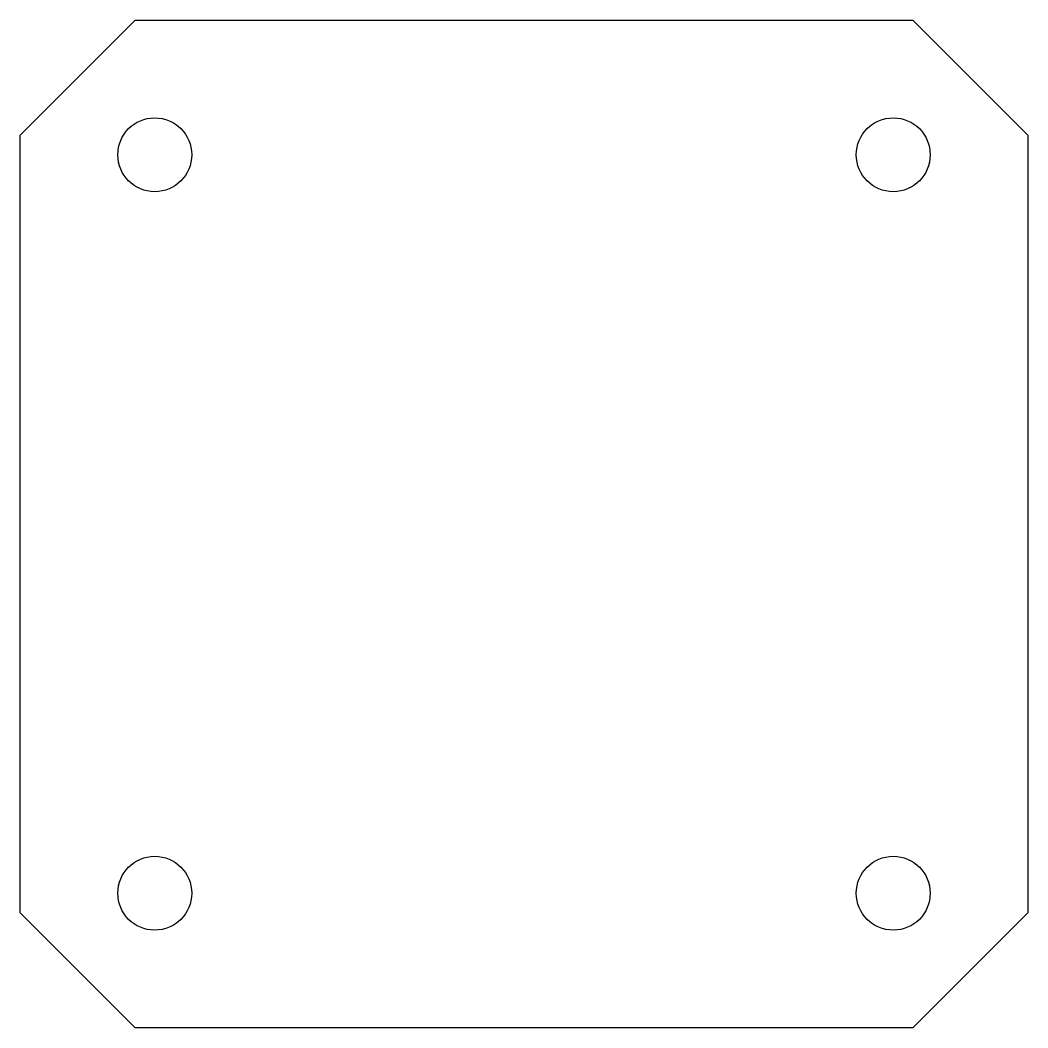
# Model space of a CAD drawing. Header units: millimetres. Extents: x -21.1 to 21.1, y -21.1 to 21.1.
import ezdxf

# ---------------------------------------------------------------- set-up
doc = ezdxf.new("R2010")
doc.units = ezdxf.units.MM

msp = doc.modelspace()

# ---------------------------------------------------------------- linework, layer by layer
at = {"color": 7, "linetype": 'Continuous'}
for p, q in [((-21.15, 16.327), (-16.327, 21.15)), ((-16.327, 21.15), (16.327, 21.15)), ((16.327, 21.15), (21.15, 16.327)), ((-21.15, -16.327), (-21.15, 16.327)), ((21.15, 16.327), (21.15, -16.327)), ((-16.327, -21.15), (-21.15, -16.327)), ((21.15, -16.327), (16.327, -21.15)), ((16.327, -21.15), (-16.327, -21.15))]:
    msp.add_line(p, q, dxfattribs=at)
for centre in [(-15.5, 15.5), (15.5, 15.5), (-15.5, -15.5), (15.5, -15.5)]:
    msp.add_circle(centre, 1.55, dxfattribs=at)

doc.saveas('drawing.dxf')
